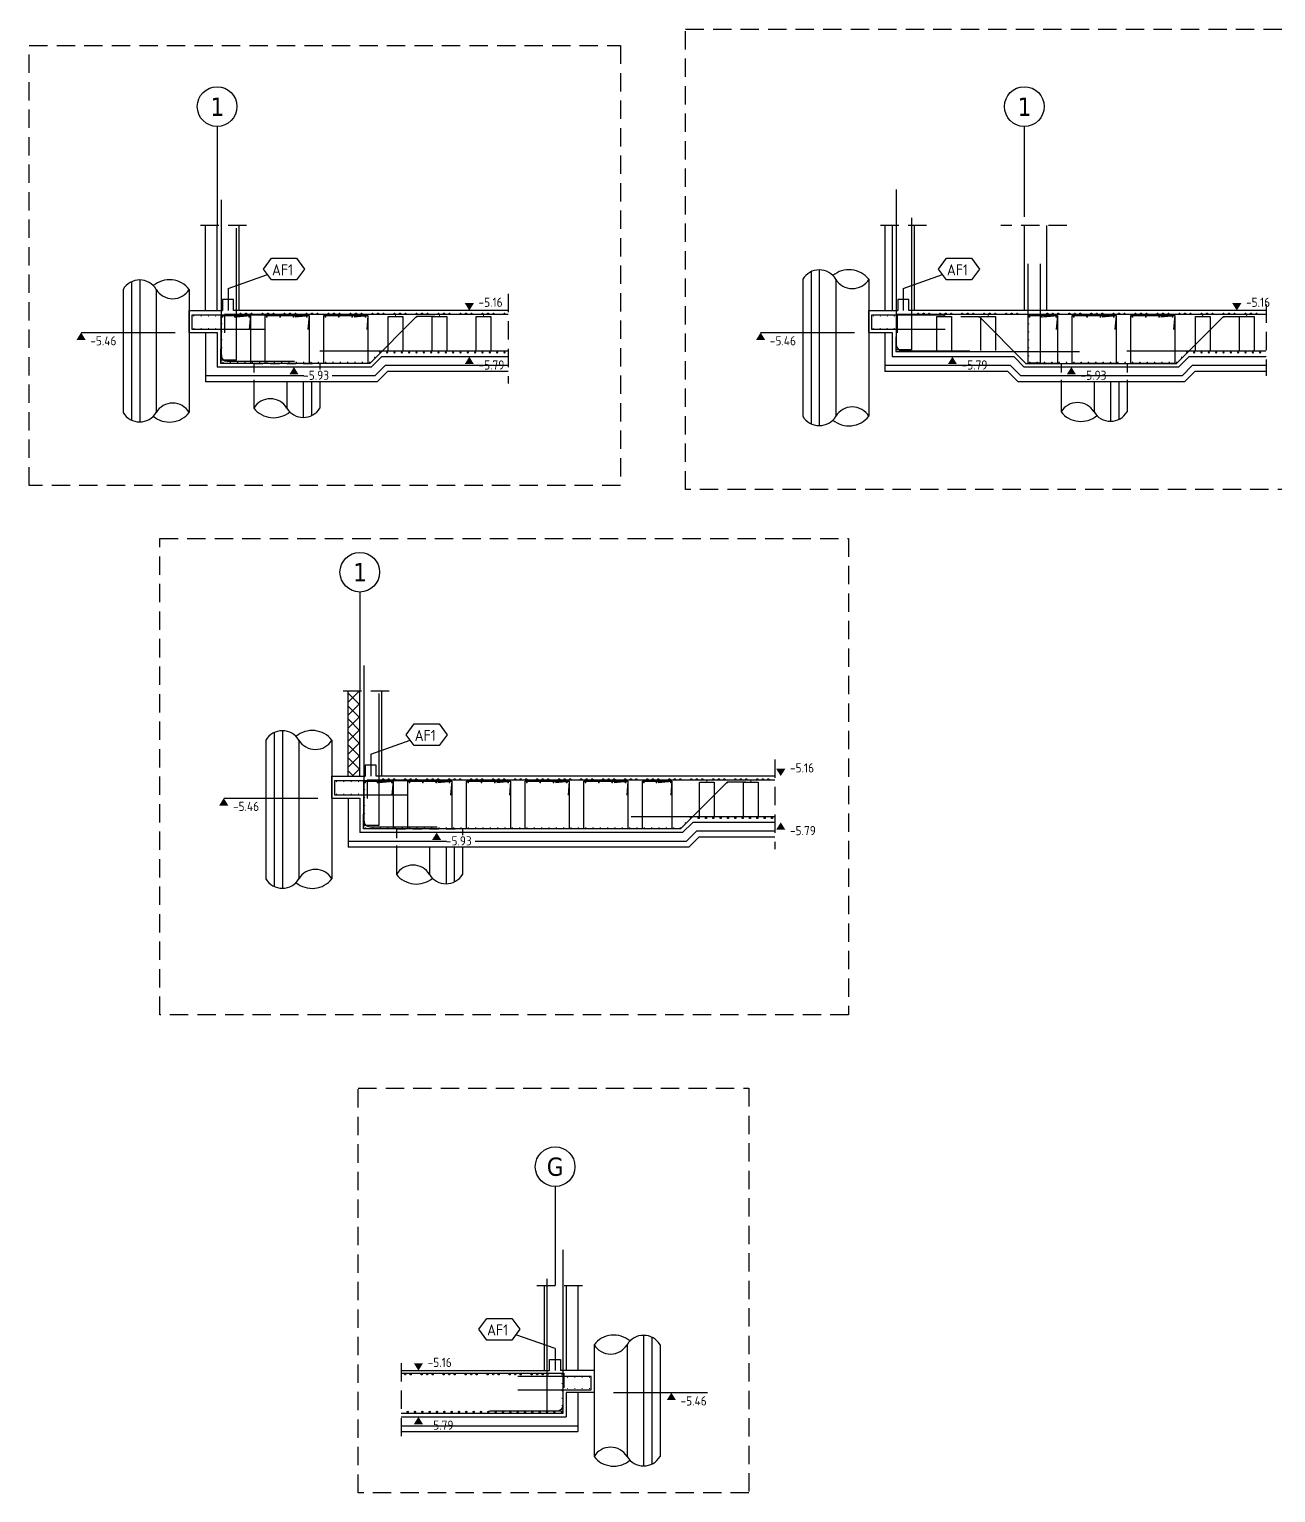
# Model space of a CAD drawing. Extents: x -21 to 93, y -36 to 68.
# Drawn here: x 28.12 to 45.11, y 47.57 to 67.52 of the extents above; entities that cross this region are included whole.
import ezdxf

# ---------------------------------------------------------------- set-up
doc = ezdxf.new("R2010")
doc.units = 0
doc.header["$LTSCALE"] = 0.5
for name, pattern in [('AUSGEZOGEN', [1000.01, 1000, 0.01]), ('DASHED', [0.75, 0.5, -0.25]), ('HIDDEN', [0.375, 0.25, -0.125]), ('STRICHLINIE', [0.75, 0.5, -0.25])]:
    doc.linetypes.add(name, pattern=pattern)
for name, color, linetype in [('ACHSEN', 7, 'Continuous'), ('AFB', 7, 'Continuous'), ('AFU', 7, 'Continuous'), ('BETON', 7, 'Continuous'), ('DETAIL', 7, 'Continuous'), ('HILFE', 7, 'Continuous'), ('koten', 7, 'Continuous'), ('RND', 7, 'Continuous'), ('SFP_Achsen', 7, 'Continuous'), ('SFP_Dämmung', 7, 'Continuous'), ('SFP_Hilfe', 7, 'Continuous'), ('Verbau', 7, 'Continuous')]:
    doc.layers.add(name, color=color, linetype=linetype)
doc.styles.add('helv', font='tahoma.ttf')
doc.styles.add('txt', font='isocp.shx')
doc.linetypes.add('AFU_50K', pattern='A,0.15,["/",Standard,S=0.2,R=0,X=-0.01,Y=-0.1],0.07,["/",Standard,S=0.2,R=0,X=-0.01,Y=-0.1],0.15', length=0.37)

# ---------------------------------------------------------------- blocks, each defined once
blk = doc.blocks.new('okrd_o')
at = {"layer": 'koten', "color": 7, "linetype": 'Continuous'}
blk.add_solid([(-0.125, 0.202), (0.125, 0.202), (0, 0)], dxfattribs=at)
at = {"layer": 'koten', "style": 'txt'}
blk.add_attdef('OKRD', (0.25, 0.1), '', height=0.25, dxfattribs=at)
blk = doc.blocks.new('okrd_u')
at = {"layer": 'koten', "color": 7, "linetype": 'Continuous'}
blk.add_solid([(-0.125, -0.202), (0.125, -0.202), (0, 0)], dxfattribs=at)
at = {"layer": 'koten', "style": 'txt'}
blk.add_attdef('OKRD', (0.25, -0.35), '', height=0.25, dxfattribs=at)

msp = doc.modelspace()

# ---------------------------------------------------------------- hatches: boundary and pattern name
at = {"layer": 'SFP_Dämmung', "linetype": 'AUSGEZOGEN'}
h = msp.add_hatch(dxfattribs=at)
h.set_pattern_fill('ANSI37', color=102, angle=-180, double=1)
h.set_pattern_definition([(225, (-105.53643, 609.95545), (0.088388348, -0.088388348), []), (315, (-105.53643, 609.95545), (0.088388348, 0.088388348), [])])
h.paths.add_polyline_path([(32.6233, 58.50243), (32.4633, 58.50243), (32.4633, 57.34243), (32.6233, 57.34243)])

# ---------------------------------------------------------------- linework, layer by layer
at = {"layer": 'ACHSEN', "color": 140, "linetype": 'AUSGEZOGEN'}
for p, q in [((30.67868, 66.20023), (30.67868, 64.85023)), ((41.68057, 66.20023), (41.68057, 64.96656)), ((32.6233, 59.85243), (32.6233, 58.50243)), ((35.28577, 51.74671), (35.28577, 50.39671))]:
    msp.add_line(p, q, dxfattribs=at)
at = {"layer": 'AFB', "color": 1, "linetype": 'AUSGEZOGEN'}
for points in [[(31.76067, 64.40262), (31.86911, 64.25478), (31.76067, 64.10695), (31.41905, 64.10695), (31.31061, 64.25478), (31.41905, 64.40262)], [(40.96255, 64.40262), (41.071, 64.25478), (40.96255, 64.10695), (40.62094, 64.10695), (40.51249, 64.25478), (40.62094, 64.40262)], [(33.70529, 58.05481), (33.81374, 57.90698), (33.70529, 57.75915), (33.36367, 57.75915), (33.25523, 57.90698), (33.36367, 58.05481)], [(34.6954, 49.9491), (34.80384, 49.80127), (34.6954, 49.65343), (34.35378, 49.65343), (34.24534, 49.80127), (34.35378, 49.9491)]]:
    msp.add_lwpolyline(points, close=True, dxfattribs=at)
at = {"layer": 'AFU', "color": 1, "linetype": 'AUSGEZOGEN'}
for p, q in [((30.82868, 63.99023), (30.82868, 63.69023)), ((40.03057, 63.99023), (40.03057, 63.69023)), ((32.7733, 57.64243), (32.7733, 57.34243)), ((35.28577, 49.53671), (35.28577, 49.23671))]:
    msp.add_line(p, q, dxfattribs=at)
at = {"layer": 'AFU', "color": 8, "linetype": 'AUSGEZOGEN'}
for p, q in [((30.67868, 63.69023), (30.75368, 63.69023)), ((30.90368, 63.84023), (30.75368, 63.84023)), ((30.75368, 63.84023), (30.75368, 63.69023)), ((30.90368, 63.69023), (30.90368, 63.84023)), ((30.97868, 63.69023), (30.90368, 63.69023)), ((39.88057, 63.69023), (39.95557, 63.69023)), ((40.10557, 63.84023), (39.95557, 63.84023)), ((39.95557, 63.84023), (39.95557, 63.69023)), ((40.10557, 63.69023), (40.10557, 63.84023)), ((40.18057, 63.69023), (40.10557, 63.69023)), ((32.8483, 57.49243), (32.6983, 57.49243)), ((32.6983, 57.49243), (32.6983, 57.34243)), ((32.8483, 57.34243), (32.8483, 57.49243)), ((32.6233, 57.34243), (32.6983, 57.34243)), ((32.9233, 57.34243), (32.8483, 57.34243)), ((35.21077, 49.23671), (35.21077, 49.38671)), ((35.21077, 49.38671), (35.36077, 49.38671)), ((35.36077, 49.38671), (35.36077, 49.23671)), ((35.13577, 49.23671), (35.21077, 49.23671)), ((35.43577, 49.23671), (35.36077, 49.23671))]:
    msp.add_line(p, q, dxfattribs=at)
at = {"layer": 'AFU', "color": 8, "linetype": 'AFU_50K'}
msp.add_line((41.98057, 63.69023), (41.68057, 63.69023), dxfattribs=at)
at = {"layer": 'BETON', "color": 6, "linetype": 'AUSGEZOGEN'}
for p, q in [((30.67868, 63.69023), (30.67868, 64.85023)), ((30.97868, 63.69023), (30.97868, 64.85023)), ((39.88057, 64.85023), (39.88057, 63.69023)), ((40.18057, 64.85023), (40.18057, 63.69023)), ((41.68057, 64.85023), (41.68057, 63.69023)), ((41.98057, 64.85023), (41.98057, 63.69023)), ((30.29868, 63.39023), (30.29868, 63.69023)), ((30.29868, 63.69023), (30.67868, 63.69023)), ((34.64402, 63.69023), (30.97868, 63.69023)), ((39.56057, 63.69023), (39.88057, 63.69023)), ((39.56057, 63.39023), (39.56057, 63.69023)), ((41.68057, 63.69023), (40.18057, 63.69023)), ((44.97804, 63.69023), (41.98057, 63.69023)), ((30.29868, 63.39023), (30.67868, 63.39023)), ((30.67868, 63.39023), (30.67868, 62.92023)), ((39.56057, 63.39023), (39.88057, 63.39023)), ((39.88057, 63.39023), (39.88057, 63.06023)), ((32.91868, 63.06023), (32.77868, 62.92023)), ((34.64402, 63.06023), (32.91868, 63.06023)), ((41.54057, 63.06023), (39.88057, 63.06023)), ((41.68057, 62.92023), (41.54057, 63.06023)), ((43.78056, 62.92023), (43.92056, 63.06023)), ((44.97804, 63.06023), (43.92056, 63.06023)), ((32.77868, 62.92023), (30.67868, 62.92023)), ((43.78056, 62.92023), (41.68057, 62.92023)), ((32.6233, 57.34243), (32.6233, 58.50243)), ((32.9233, 57.34243), (32.9233, 58.50243)), ((32.2433, 57.04243), (32.2433, 57.34243)), ((32.2433, 57.34243), (32.6233, 57.34243)), ((38.28074, 57.34243), (32.9233, 57.34243)), ((32.2433, 57.04243), (32.6233, 57.04243)), ((32.6233, 57.04243), (32.6233, 56.57243)), ((37.1633, 56.71243), (37.0233, 56.57243)), ((38.28074, 56.71243), (37.1633, 56.71243)), ((37.0233, 56.57243), (32.6233, 56.57243)), ((35.13577, 50.39671), (35.13577, 49.23671)), ((35.43577, 50.39671), (35.43577, 49.23671)), ((33.18578, 49.23671), (35.13577, 49.23671)), ((35.81577, 49.23671), (35.43577, 49.23671)), ((35.81577, 49.23671), (35.81577, 48.93671)), ((35.43577, 48.93671), (35.43577, 48.60671)), ((35.81577, 48.93671), (35.43577, 48.93671)), ((33.18578, 48.60671), (35.43577, 48.60671))]:
    msp.add_line(p, q, dxfattribs=at)
at = {"layer": 'DETAIL', "color": 102, "linetype": 'STRICHLINIE'}
for points in [[(37.06384, 61.25015), (37.06384, 67.52487), (46.50917, 67.52487), (46.50917, 61.25015)], [(28.11857, 61.30568), (28.11857, 67.30275), (36.17487, 67.30275), (36.17487, 61.30568)], [(29.89651, 54.08698), (29.89651, 60.58381), (39.28627, 60.58381), (39.28627, 54.08698)], [(32.6019, 47.57244), (32.6019, 53.08747), (37.92616, 53.08747), (37.92616, 47.57244)]]:
    msp.add_lwpolyline(points, close=True, dxfattribs=at)
at = {"layer": 'HILFE', "color": 102, "linetype": 'AUSGEZOGEN'}
for p, q in [((30.51868, 63.69023), (30.51868, 64.85023)), ((39.78057, 64.85023), (39.78057, 63.69023)), ((30.82868, 63.99023), (31.36483, 64.18087)), ((40.03057, 63.99023), (40.56671, 64.18087)), ((28.8246, 63.39023), (30.10498, 63.39023)), ((30.51868, 63.39023), (30.51868, 62.80023)), ((38.08649, 63.39023), (39.36687, 63.39023)), ((39.78057, 63.39023), (39.78057, 62.94023)), ((32.96838, 62.94023), (32.82838, 62.80023)), ((33.00152, 62.86023), (32.86152, 62.72023)), ((34.64402, 62.94023), (32.96838, 62.94023)), ((34.64402, 62.86023), (33.00152, 62.86023)), ((41.49086, 62.94023), (39.78057, 62.94023)), ((39.78057, 62.94023), (39.78057, 62.86023)), ((41.45772, 62.86023), (39.78057, 62.86023)), ((41.59772, 62.72023), (41.45772, 62.86023)), ((41.63086, 62.80023), (41.49086, 62.94023)), ((43.83027, 62.80023), (43.97027, 62.94023)), ((43.86341, 62.72023), (44.00341, 62.86023)), ((44.97804, 62.94023), (43.97027, 62.94023)), ((44.97804, 62.86023), (44.00341, 62.86023)), ((31.86026, 62.80023), (30.51868, 62.80023)), ((30.51868, 62.80023), (30.51868, 62.72023)), ((32.86152, 62.72023), (30.51868, 62.72023)), ((32.82838, 62.80023), (32.24895, 62.80023)), ((43.86341, 62.72023), (41.59772, 62.72023)), ((43.83027, 62.80023), (41.63086, 62.80023)), ((32.4633, 57.34243), (32.4633, 58.50243)), ((32.7733, 57.64243), (33.30945, 57.83306)), ((30.76923, 57.04243), (32.0496, 57.04243)), ((32.4633, 57.04243), (32.4633, 56.45243)), ((37.21301, 56.59243), (37.07301, 56.45243)), ((37.24614, 56.51243), (37.10614, 56.37243)), ((38.28074, 56.59243), (37.21301, 56.59243)), ((38.28074, 56.51243), (37.24614, 56.51243)), ((33.80489, 56.45243), (32.4633, 56.45243)), ((32.4633, 56.45243), (32.4633, 56.37243)), ((37.10614, 56.37243), (32.4633, 56.37243)), ((37.07301, 56.45243), (34.19357, 56.45243)), ((35.59577, 50.39671), (35.59577, 49.23671)), ((35.28577, 49.53671), (34.74962, 49.72735)), ((35.59577, 48.93671), (35.59577, 48.42671)), ((36.08269, 48.93671), (37.36307, 48.93671)), ((33.18578, 48.48671), (35.59577, 48.48671)), ((33.18578, 48.40671), (35.59577, 48.40671)), ((35.59577, 48.42671), (35.59577, 48.40671))]:
    msp.add_line(p, q, dxfattribs=at)
at = {"layer": 'RND', "color": 1, "linetype": 'AUSGEZOGEN'}
for points in [[(39.93557, 65.34016), (39.93557, 63.22016, 0.41421356), (40.01557, 63.14016), (40.93557, 63.14016)], [(30.73368, 65.20016), (30.73368, 63.08016, 0.41421356), (30.81368, 63.00016), (31.73368, 63.00016)], [(32.6783, 58.85235), (32.6783, 56.73235, 0.41421356), (32.7583, 56.65235), (33.6783, 56.65235)], [(35.39001, 50.88288), (35.39001, 48.76288, -0.41421356), (35.31001, 48.68288), (34.39001, 48.68288)]]:
    msp.add_lwpolyline(points, format="xyb", dxfattribs=at)
for points in [[(40.14057, 64.95485), (40.14057, 63.15485), (39.94057, 63.15485)], [(30.93868, 64.81485), (30.93868, 63.01485), (30.73868, 63.01485)], [(41.7301, 64.32537), (41.7301, 62.97537), (41.9001, 62.97537), (41.9001, 64.32537)], [(31.33868, 63.43023), (30.33868, 63.43023), (30.33868, 63.63023), (31.33868, 63.63023)], [(33.64508, 63.60663), (33.39508, 63.60663), (32.75868, 62.97023), (30.72868, 62.97023), (30.72868, 63.17023)], [(30.9444, 63.60367), (31.13368, 63.62023), (31.13368, 62.97023), (30.73368, 62.97023), (30.73368, 63.62023), (31.13368, 63.62023), (31.11712, 63.43095)], [(34.64402, 63.63523), (30.78124, 63.63523), (30.78124, 63.38523)], [(31.7444, 63.60367), (31.93368, 63.62023), (31.93368, 62.97023), (31.33368, 62.97023), (31.33368, 63.62023), (31.93368, 63.62023), (31.91712, 63.43095)], [(32.5444, 63.60367), (32.73368, 63.62023), (32.73368, 62.97023), (32.13368, 62.97023), (32.13368, 63.62023), (32.73368, 63.62023), (32.71712, 63.43095)], [(33.00966, 63.14985), (33.00966, 63.60985), (33.20966, 63.60985), (33.20966, 63.14985)], [(33.60966, 63.14985), (33.60966, 63.60985), (33.80966, 63.60985), (33.80966, 63.14985)], [(34.20966, 63.14985), (34.20966, 63.60985), (34.40966, 63.60985), (34.40966, 63.14985)], [(40.60057, 63.43023), (39.60057, 63.43023), (39.60057, 63.63023), (40.60057, 63.63023)], [(44.97804, 63.63523), (39.94591, 63.63523), (39.94591, 63.38523)], [(40.48902, 63.14985), (40.48902, 63.60985), (40.68902, 63.60985), (40.68902, 63.14985)], [(40.81488, 63.60663), (41.06488, 63.60663), (41.70128, 62.97023), (43.75674, 62.97023), (44.39314, 63.60663), (44.64314, 63.60663)], [(41.08902, 63.14985), (41.08902, 63.60985), (41.28902, 63.60985), (41.28902, 63.14985)], [(41.94247, 63.60367), (42.13174, 63.62023), (42.13174, 62.97023), (41.73174, 62.97023), (41.73174, 63.62023), (42.13174, 63.62023), (42.11518, 63.43095)], [(42.74247, 63.60367), (42.93174, 63.62023), (42.93174, 62.97023), (42.33174, 62.97023), (42.33174, 63.62023), (42.93174, 63.62023), (42.91518, 63.43095)], [(43.54247, 63.60367), (43.73174, 63.62023), (43.73174, 62.97023), (43.13174, 62.97023), (43.13174, 63.62023), (43.73174, 63.62023), (43.71518, 63.43095)], [(44.01155, 63.14985), (44.01155, 63.60985), (44.21155, 63.60985), (44.21155, 63.14985)], [(44.61155, 63.14985), (44.61155, 63.60985), (44.81155, 63.60985), (44.81155, 63.14985)], [(39.93057, 63.33021), (39.93057, 63.13021), (42.43057, 63.13021)], [(32.07868, 63.13917), (34.64402, 63.13917)], [(43.07674, 63.13917), (44.97422, 63.13917)], [(32.8833, 58.46705), (32.8833, 56.66705), (32.6833, 56.66705)], [(33.2833, 57.08243), (32.2833, 57.08243), (32.2833, 57.28243), (33.2833, 57.28243)], [(32.88903, 57.25587), (33.0783, 57.27243), (33.0783, 56.62243), (32.6783, 56.62243), (32.6783, 57.27243), (33.0783, 57.27243), (33.06174, 57.08315)], [(38.28074, 57.28743), (32.72587, 57.28743), (32.72587, 57.03743)], [(33.68903, 57.25587), (33.8783, 57.27243), (33.8783, 56.62243), (33.2783, 56.62243), (33.2783, 57.27243), (33.8783, 57.27243), (33.86174, 57.08315)], [(34.48903, 57.25587), (34.6783, 57.27243), (34.6783, 56.62243), (34.0783, 56.62243), (34.0783, 57.27243), (34.6783, 57.27243), (34.66174, 57.08315)], [(35.28903, 57.25587), (35.4783, 57.27243), (35.4783, 56.62243), (34.8783, 56.62243), (34.8783, 57.27243), (35.4783, 57.27243), (35.46174, 57.08315)], [(36.08903, 57.25587), (36.2783, 57.27243), (36.2783, 56.62243), (35.6783, 56.62243), (35.6783, 57.27243), (36.2783, 57.27243), (36.26174, 57.08315)], [(36.68903, 57.25587), (36.8783, 57.27243), (36.8783, 56.62243), (36.4783, 56.62243), (36.4783, 57.27243), (36.8783, 57.27243), (36.86174, 57.08315)], [(37.8797, 57.25882), (37.6297, 57.25882), (36.9933, 56.62243), (32.6733, 56.62243), (32.6733, 56.82243)], [(37.25428, 56.80205), (37.25428, 57.26205), (37.45428, 57.26205), (37.45428, 56.80205)], [(37.85428, 56.80205), (37.85428, 57.26205), (38.05428, 57.26205), (38.05428, 56.80205)], [(36.3233, 56.79137), (38.28074, 56.79137)], [(35.17215, 50.489), (35.17215, 48.689), (35.37215, 48.689)], [(33.18578, 49.20034), (35.40592, 49.20034), (35.40592, 49.00034)], [(33.18578, 48.65671), (35.39577, 48.65671), (35.39577, 49.19671), (35.18577, 49.19671)], [(34.77577, 48.97671), (35.77577, 48.97671), (35.77577, 49.15671), (34.77577, 49.15671)]]:
    msp.add_lwpolyline(points, dxfattribs=at)
at = {"layer": 'RND', "color": 7, "linetype": 'AUSGEZOGEN'}
for points, const_width in [([(30.35689, 63.61445, 1), (30.36389, 63.61445, 1)], 0.007), ([(30.35689, 63.44707, 1), (30.36389, 63.44707, 1)], 0.007), ([(30.45651, 63.61445, 1), (30.46351, 63.61445, 1)], 0.007), ([(30.45651, 63.44707, 1), (30.46351, 63.44707, 1)], 0.007), ([(30.55613, 63.61445, 1), (30.56313, 63.61445, 1)], 0.007), ([(30.55613, 63.44707, 1), (30.56313, 63.44707, 1)], 0.007), ([(30.65575, 63.61445, 1), (30.66275, 63.61445, 1)], 0.007), ([(30.65575, 63.44707, 1), (30.66275, 63.44707, 1)], 0.007), ([(30.74474, 63.51226, 1), (30.74474, 63.50426, 1)], 0.008), ([(30.74423, 63.60417, 1), (30.75673, 63.60417, 1)], 0.0125), ([(30.91554, 63.60417, 1), (30.92804, 63.60417, 1)], 0.0125), ([(31.1109, 63.60417, 1), (31.1234, 63.60417, 1)], 0.0125), ([(31.34906, 63.60417, 1), (31.36156, 63.60417, 1)], 0.0125), ([(31.53122, 63.60417, 1), (31.54372, 63.60417, 1)], 0.0125), ([(31.71338, 63.60417, 1), (31.72588, 63.60417, 1)], 0.0125), ([(31.89553, 63.60417, 1), (31.90803, 63.60417, 1)], 0.0125), ([(32.14906, 63.60417, 1), (32.16156, 63.60417, 1)], 0.0125), ([(32.33122, 63.60417, 1), (32.34372, 63.60417, 1)], 0.0125), ([(32.51338, 63.60417, 1), (32.52588, 63.60417, 1)], 0.0125), ([(32.69553, 63.60417, 1), (32.70803, 63.60417, 1)], 0.0125), ([(33.10566, 63.62117, 1), (33.11366, 63.62117, 1)], 0.008), ([(33.39631, 63.59798, 1), (33.40331, 63.59798, 1)], 0.007), ([(33.70566, 63.62117, 1), (33.71366, 63.62117, 1)], 0.008), ([(34.30566, 63.62117, 1), (34.31366, 63.62117, 1)], 0.008), ([(39.61877, 63.61445, 1), (39.62577, 63.61445, 1)], 0.007), ([(39.61877, 63.44707, 1), (39.62577, 63.44707, 1)], 0.007), ([(39.71401, 63.61445, 1), (39.72101, 63.61445, 1)], 0.007), ([(39.71401, 63.44707, 1), (39.72101, 63.44707, 1)], 0.007), ([(39.80925, 63.61445, 1), (39.81625, 63.61445, 1)], 0.007), ([(39.80925, 63.44707, 1), (39.81625, 63.44707, 1)], 0.007), ([(39.90449, 63.61445, 1), (39.91149, 63.61445, 1)], 0.007), ([(39.90449, 63.44707, 1), (39.91149, 63.44707, 1)], 0.007), ([(40.58502, 63.62117, 1), (40.59302, 63.62117, 1)], 0.008), ([(41.05651, 63.59798, 1), (41.06351, 63.59798, 1)], 0.007), ([(41.18502, 63.62117, 1), (41.19302, 63.62117, 1)], 0.008), ([(41.7428, 63.51226, 1), (41.7428, 63.50426, 1)], 0.008), ([(41.74229, 63.60417, 1), (41.75479, 63.60417, 1)], 0.0125), ([(41.91361, 63.60417, 1), (41.92611, 63.60417, 1)], 0.0125), ([(42.10896, 63.60417, 1), (42.12146, 63.60417, 1)], 0.0125), ([(42.34713, 63.60417, 1), (42.35963, 63.60417, 1)], 0.0125), ([(42.52928, 63.60417, 1), (42.54178, 63.60417, 1)], 0.0125), ([(42.71144, 63.60417, 1), (42.72394, 63.60417, 1)], 0.0125), ([(42.8936, 63.60417, 1), (42.9061, 63.60417, 1)], 0.0125), ([(43.14713, 63.60417, 1), (43.15963, 63.60417, 1)], 0.0125), ([(43.32928, 63.60417, 1), (43.34178, 63.60417, 1)], 0.0125), ([(43.51144, 63.60417, 1), (43.52394, 63.60417, 1)], 0.0125), ([(43.6936, 63.60417, 1), (43.7061, 63.60417, 1)], 0.0125), ([(44.10755, 63.62117, 1), (44.11555, 63.62117, 1)], 0.008), ([(44.39437, 63.59798, 1), (44.40137, 63.59798, 1)], 0.007), ([(44.70755, 63.62117, 1), (44.71555, 63.62117, 1)], 0.008), ([(30.74474, 63.40309, 1), (30.74474, 63.39509, 1)], 0.008), ([(30.74474, 63.29392, 1), (30.74474, 63.28592, 1)], 0.008), ([(41.7428, 63.40309, 1), (41.7428, 63.39509, 1)], 0.008), ([(41.7428, 63.29392, 1), (41.7428, 63.28592, 1)], 0.008), ([(30.74474, 63.18476, 1), (30.74474, 63.17676, 1)], 0.008), ([(30.74474, 63.07559, 1), (30.74474, 63.06759, 1)], 0.008), ([(32.82031, 63.05223, 1), (32.83031, 63.05223, 1)], 0.01), ([(32.89102, 63.12294, 1), (32.90102, 63.12294, 1)], 0.01), ([(33.00566, 63.14985, 1), (33.01366, 63.14985, 1)], 0.008), ([(33.20566, 63.14985, 1), (33.21366, 63.14985, 1)], 0.008), ([(33.60566, 63.14985, 1), (33.61366, 63.14985, 1)], 0.008), ([(33.80566, 63.14985, 1), (33.81366, 63.14985, 1)], 0.008), ([(34.20566, 63.14985, 1), (34.21366, 63.14985, 1)], 0.008), ([(34.40566, 63.14985, 1), (34.41366, 63.14985, 1)], 0.008), ([(40.48502, 63.14985, 1), (40.49302, 63.14985, 1)], 0.008), ([(40.68502, 63.14985, 1), (40.69302, 63.14985, 1)], 0.008), ([(41.08502, 63.14985, 1), (41.09302, 63.14985, 1)], 0.008), ([(41.28502, 63.14985, 1), (41.29302, 63.14985, 1)], 0.008), ([(41.7428, 63.18476, 1), (41.7428, 63.17676, 1)], 0.008), ([(41.7428, 63.07559, 1), (41.7428, 63.06759, 1)], 0.008), ([(43.81837, 63.05223, 1), (43.82837, 63.05223, 1)], 0.01), ([(43.88908, 63.12294, 1), (43.89908, 63.12294, 1)], 0.01), ([(44.00755, 63.14985, 1), (44.01555, 63.14985, 1)], 0.008), ([(44.20755, 63.14985, 1), (44.21555, 63.14985, 1)], 0.008), ([(44.60755, 63.14985, 1), (44.61555, 63.14985, 1)], 0.008), ([(44.80755, 63.14985, 1), (44.81555, 63.14985, 1)], 0.008), ([(30.75237, 62.98429, 1), (30.76237, 62.98429, 1)], 0.01), ([(30.85237, 62.98429, 1), (30.86237, 62.98429, 1)], 0.01), ([(30.95237, 62.98429, 1), (30.96237, 62.98429, 1)], 0.01), ([(31.05237, 62.98429, 1), (31.06237, 62.98429, 1)], 0.01), ([(31.15237, 62.98429, 1), (31.16237, 62.98429, 1)], 0.01), ([(31.25237, 62.98429, 1), (31.26237, 62.98429, 1)], 0.01), ([(31.35237, 62.98429, 1), (31.36237, 62.98429, 1)], 0.01), ([(31.45237, 62.98429, 1), (31.46237, 62.98429, 1)], 0.01), ([(31.55237, 62.98429, 1), (31.56237, 62.98429, 1)], 0.01), ([(31.65237, 62.98429, 1), (31.66237, 62.98429, 1)], 0.01), ([(31.75237, 62.98429, 1), (31.76237, 62.98429, 1)], 0.01), ([(31.85237, 62.98429, 1), (31.86237, 62.98429, 1)], 0.01), ([(31.95237, 62.98429, 1), (31.96237, 62.98429, 1)], 0.01), ([(32.05237, 62.98429, 1), (32.06237, 62.98429, 1)], 0.01), ([(32.15237, 62.98429, 1), (32.16237, 62.98429, 1)], 0.01), ([(32.25237, 62.98429, 1), (32.26237, 62.98429, 1)], 0.01), ([(32.35237, 62.98429, 1), (32.36237, 62.98429, 1)], 0.01), ([(32.45237, 62.98429, 1), (32.46237, 62.98429, 1)], 0.01), ([(32.55237, 62.98429, 1), (32.56237, 62.98429, 1)], 0.01), ([(32.65237, 62.98429, 1), (32.66237, 62.98429, 1)], 0.01), ([(32.75237, 62.98429, 1), (32.76237, 62.98429, 1)], 0.01), ([(41.75043, 62.98429, 1), (41.76043, 62.98429, 1)], 0.01), ([(41.85043, 62.98429, 1), (41.86043, 62.98429, 1)], 0.01), ([(41.95043, 62.98429, 1), (41.96043, 62.98429, 1)], 0.01), ([(42.05043, 62.98429, 1), (42.06043, 62.98429, 1)], 0.01), ([(42.15043, 62.98429, 1), (42.16043, 62.98429, 1)], 0.01), ([(42.25043, 62.98429, 1), (42.26043, 62.98429, 1)], 0.01), ([(42.35043, 62.98429, 1), (42.36043, 62.98429, 1)], 0.01), ([(42.45043, 62.98429, 1), (42.46043, 62.98429, 1)], 0.01), ([(42.55043, 62.98429, 1), (42.56043, 62.98429, 1)], 0.01), ([(42.65043, 62.98429, 1), (42.66043, 62.98429, 1)], 0.01), ([(42.75043, 62.98429, 1), (42.76043, 62.98429, 1)], 0.01), ([(42.85043, 62.98429, 1), (42.86043, 62.98429, 1)], 0.01), ([(42.95043, 62.98429, 1), (42.96043, 62.98429, 1)], 0.01), ([(43.05043, 62.98429, 1), (43.06043, 62.98429, 1)], 0.01), ([(43.15043, 62.98429, 1), (43.16043, 62.98429, 1)], 0.01), ([(43.25043, 62.98429, 1), (43.26043, 62.98429, 1)], 0.01), ([(43.35043, 62.98429, 1), (43.36043, 62.98429, 1)], 0.01), ([(43.45043, 62.98429, 1), (43.46043, 62.98429, 1)], 0.01), ([(43.55043, 62.98429, 1), (43.56043, 62.98429, 1)], 0.01), ([(43.65043, 62.98429, 1), (43.66043, 62.98429, 1)], 0.01), ([(43.75043, 62.98429, 1), (43.76043, 62.98429, 1)], 0.01), ([(32.30151, 57.26664, 1), (32.30851, 57.26664, 1)], 0.007), ([(32.40113, 57.26664, 1), (32.40813, 57.26664, 1)], 0.007), ([(32.50075, 57.26664, 1), (32.50775, 57.26664, 1)], 0.007), ([(32.60038, 57.26664, 1), (32.60738, 57.26664, 1)], 0.007), ([(32.68885, 57.25636, 1), (32.70135, 57.25636, 1)], 0.0125), ([(32.86017, 57.25636, 1), (32.87267, 57.25636, 1)], 0.0125), ([(33.05552, 57.25636, 1), (33.06802, 57.25636, 1)], 0.0125), ([(33.29369, 57.25636, 1), (33.30619, 57.25636, 1)], 0.0125), ([(33.47585, 57.25636, 1), (33.48835, 57.25636, 1)], 0.0125), ([(33.658, 57.25636, 1), (33.6705, 57.25636, 1)], 0.0125), ([(33.84016, 57.25636, 1), (33.85266, 57.25636, 1)], 0.0125), ([(34.09369, 57.25636, 1), (34.10619, 57.25636, 1)], 0.0125), ([(34.27585, 57.25636, 1), (34.28835, 57.25636, 1)], 0.0125), ([(34.458, 57.25636, 1), (34.4705, 57.25636, 1)], 0.0125), ([(34.64016, 57.25636, 1), (34.65266, 57.25636, 1)], 0.0125), ([(34.89369, 57.25636, 1), (34.90619, 57.25636, 1)], 0.0125), ([(35.07585, 57.25636, 1), (35.08835, 57.25636, 1)], 0.0125), ([(35.258, 57.25636, 1), (35.2705, 57.25636, 1)], 0.0125), ([(35.44016, 57.25636, 1), (35.45266, 57.25636, 1)], 0.0125), ([(35.69369, 57.25636, 1), (35.70619, 57.25636, 1)], 0.0125), ([(35.87585, 57.25636, 1), (35.88835, 57.25636, 1)], 0.0125), ([(36.058, 57.25636, 1), (36.0705, 57.25636, 1)], 0.0125), ([(36.24016, 57.25636, 1), (36.25266, 57.25636, 1)], 0.0125), ([(36.48885, 57.25636, 1), (36.50135, 57.25636, 1)], 0.0125), ([(36.66017, 57.25636, 1), (36.67267, 57.25636, 1)], 0.0125), ([(36.85552, 57.25636, 1), (36.86802, 57.25636, 1)], 0.0125), ([(37.35028, 57.27337, 1), (37.35828, 57.27337, 1)], 0.008), ([(37.95028, 57.27337, 1), (37.95828, 57.27337, 1)], 0.008), ([(32.30151, 57.09926, 1), (32.30851, 57.09926, 1)], 0.007), ([(32.40113, 57.09926, 1), (32.40813, 57.09926, 1)], 0.007), ([(32.50075, 57.09926, 1), (32.50775, 57.09926, 1)], 0.007), ([(32.60038, 57.09926, 1), (32.60738, 57.09926, 1)], 0.007), ([(32.68937, 57.16446, 1), (32.68937, 57.15646, 1)], 0.008), ([(37.63093, 57.25017, 1), (37.63793, 57.25017, 1)], 0.007), ([(32.68937, 57.05529, 1), (32.68937, 57.04729, 1)], 0.008), ([(32.68937, 56.94612, 1), (32.68937, 56.93812, 1)], 0.008), ([(32.68937, 56.83695, 1), (32.68937, 56.82895, 1)], 0.008), ([(32.68937, 56.72779, 1), (32.68937, 56.71979, 1)], 0.008), ([(37.05493, 56.70443, 1), (37.06493, 56.70443, 1)], 0.01), ([(37.12565, 56.77514, 1), (37.13565, 56.77514, 1)], 0.01), ([(37.25028, 56.80205, 1), (37.25828, 56.80205, 1)], 0.008), ([(37.45028, 56.80205, 1), (37.45828, 56.80205, 1)], 0.008), ([(37.85028, 56.80205, 1), (37.85828, 56.80205, 1)], 0.008), ([(38.05028, 56.80205, 1), (38.05828, 56.80205, 1)], 0.008), ([(32.697, 56.63649, 1), (32.707, 56.63649, 1)], 0.01), ([(32.797, 56.63649, 1), (32.807, 56.63649, 1)], 0.01), ([(32.897, 56.63649, 1), (32.907, 56.63649, 1)], 0.01), ([(32.997, 56.63649, 1), (33.007, 56.63649, 1)], 0.01), ([(33.097, 56.63649, 1), (33.107, 56.63649, 1)], 0.01), ([(33.197, 56.63649, 1), (33.207, 56.63649, 1)], 0.01), ([(33.297, 56.63649, 1), (33.307, 56.63649, 1)], 0.01), ([(33.397, 56.63649, 1), (33.407, 56.63649, 1)], 0.01), ([(33.497, 56.63649, 1), (33.507, 56.63649, 1)], 0.01), ([(33.597, 56.63649, 1), (33.607, 56.63649, 1)], 0.01), ([(33.697, 56.63649, 1), (33.707, 56.63649, 1)], 0.01), ([(33.797, 56.63649, 1), (33.807, 56.63649, 1)], 0.01), ([(33.897, 56.63649, 1), (33.907, 56.63649, 1)], 0.01), ([(33.997, 56.63649, 1), (34.007, 56.63649, 1)], 0.01), ([(34.097, 56.63649, 1), (34.107, 56.63649, 1)], 0.01), ([(34.197, 56.63649, 1), (34.207, 56.63649, 1)], 0.01), ([(34.297, 56.63649, 1), (34.307, 56.63649, 1)], 0.01), ([(34.397, 56.63649, 1), (34.407, 56.63649, 1)], 0.01), ([(34.497, 56.63649, 1), (34.507, 56.63649, 1)], 0.01), ([(34.597, 56.63649, 1), (34.607, 56.63649, 1)], 0.01), ([(34.697, 56.63649, 1), (34.707, 56.63649, 1)], 0.01), ([(34.797, 56.63649, 1), (34.807, 56.63649, 1)], 0.01), ([(34.897, 56.63649, 1), (34.907, 56.63649, 1)], 0.01), ([(34.997, 56.63649, 1), (35.007, 56.63649, 1)], 0.01), ([(35.097, 56.63649, 1), (35.107, 56.63649, 1)], 0.01), ([(35.197, 56.63649, 1), (35.207, 56.63649, 1)], 0.01), ([(35.297, 56.63649, 1), (35.307, 56.63649, 1)], 0.01), ([(35.397, 56.63649, 1), (35.407, 56.63649, 1)], 0.01), ([(35.497, 56.63649, 1), (35.507, 56.63649, 1)], 0.01), ([(35.597, 56.63649, 1), (35.607, 56.63649, 1)], 0.01), ([(35.697, 56.63649, 1), (35.707, 56.63649, 1)], 0.01), ([(35.797, 56.63649, 1), (35.807, 56.63649, 1)], 0.01), ([(35.897, 56.63649, 1), (35.907, 56.63649, 1)], 0.01), ([(35.997, 56.63649, 1), (36.007, 56.63649, 1)], 0.01), ([(36.097, 56.63649, 1), (36.107, 56.63649, 1)], 0.01), ([(36.197, 56.63649, 1), (36.207, 56.63649, 1)], 0.01), ([(36.297, 56.63649, 1), (36.307, 56.63649, 1)], 0.01), ([(36.397, 56.63649, 1), (36.407, 56.63649, 1)], 0.01), ([(36.497, 56.63649, 1), (36.507, 56.63649, 1)], 0.01), ([(36.597, 56.63649, 1), (36.607, 56.63649, 1)], 0.01), ([(36.697, 56.63649, 1), (36.707, 56.63649, 1)], 0.01), ([(36.797, 56.63649, 1), (36.807, 56.63649, 1)], 0.01), ([(36.897, 56.63649, 1), (36.907, 56.63649, 1)], 0.01), ([(36.987, 56.63649, 1), (36.997, 56.63649, 1)], 0.01), ([(35.18716, 49.18148, 1), (35.19516, 49.18148, 1)], 0.008), ([(35.37184, 49.18148, 1), (35.37984, 49.18148, 1)], 0.008), ([(35.4587, 49.14182, -1), (35.4517, 49.14182, -1)], 0.007), ([(35.55832, 49.14182, -1), (35.55132, 49.14182, -1)], 0.007), ([(35.65794, 49.14182, -1), (35.65094, 49.14182, -1)], 0.007), ([(35.75756, 49.14182, -1), (35.75056, 49.14182, -1)], 0.007), ([(35.37568, 49.06192, 1), (35.38268, 49.06192, 1)], 0.007), ([(35.37568, 48.96192, 1), (35.38268, 48.96192, 1)], 0.007), ([(35.4587, 48.99355, -1), (35.4517, 48.99355, -1)], 0.007), ([(35.55832, 48.99355, -1), (35.55132, 48.99355, -1)], 0.007), ([(35.65794, 48.99355, -1), (35.65094, 48.99355, -1)], 0.007), ([(35.75756, 48.99355, -1), (35.75056, 48.99355, -1)], 0.007), ([(35.37568, 48.86192, 1), (35.38268, 48.86192, 1)], 0.007), ([(35.37568, 48.76192, 1), (35.38268, 48.76192, 1)], 0.007)]:
    msp.add_lwpolyline(points, format="xyb", close=True, dxfattribs=dict(at, const_width=const_width))
for centre in [(30.99669, 63.64723), (31.14669, 63.64723), (31.29669, 63.64723), (31.44669, 63.64723), (31.59669, 63.64723), (31.74669, 63.64723), (31.89669, 63.64723), (32.04669, 63.64723), (32.19669, 63.64723), (32.34669, 63.64723), (32.49669, 63.64723), (32.64669, 63.64723), (32.79669, 63.64723), (32.94669, 63.64723), (33.09669, 63.64723), (33.24669, 63.64723), (33.39669, 63.64723), (33.54669, 63.64723), (33.69669, 63.64723), (33.84669, 63.64723), (33.99669, 63.64723), (34.14669, 63.64723), (34.29669, 63.64723), (34.44669, 63.64723), (34.59669, 63.64723), (40.23284, 63.64723), (40.38284, 63.64723), (40.53284, 63.64723), (40.68284, 63.64723), (40.83284, 63.64723), (40.98284, 63.64723), (41.13284, 63.64723), (41.28284, 63.64723), (41.43284, 63.64723), (41.58284, 63.64723), (41.99475, 63.64723), (42.14475, 63.64723), (42.29475, 63.64723), (42.44475, 63.64723), (42.59475, 63.64723), (42.74475, 63.64723), (42.89475, 63.64723), (43.04475, 63.64723), (43.19475, 63.64723), (43.34475, 63.64723), (43.49475, 63.64723), (43.64475, 63.64723), (43.79475, 63.64723), (43.94475, 63.64723), (44.09475, 63.64723), (44.24475, 63.64723), (44.39475, 63.64723), (44.54475, 63.64723), (44.69475, 63.64723), (44.84475, 63.64723), (32.99643, 63.1185), (33.09643, 63.1185), (33.19643, 63.1185), (33.29643, 63.1185), (33.39643, 63.1185), (33.49643, 63.1185), (33.59643, 63.1185), (33.69643, 63.1185), (33.79643, 63.1185), (33.89643, 63.1185), (33.99643, 63.1185), (34.09643, 63.1185), (34.19643, 63.1185), (34.29643, 63.1185), (34.39643, 63.1185), (34.49643, 63.1185), (34.59643, 63.1185), (43.99449, 63.1185), (44.09449, 63.1185), (44.19449, 63.1185), (44.29449, 63.1185), (44.39449, 63.1185), (44.49449, 63.1185), (44.59449, 63.1185), (44.69449, 63.1185), (44.79449, 63.1185), (44.89449, 63.1185), (32.94131, 57.29943), (33.09131, 57.29943), (33.24131, 57.29943), (33.39131, 57.29943), (33.54131, 57.29943), (33.69131, 57.29943), (33.84131, 57.29943), (33.99131, 57.29943), (34.14131, 57.29943), (34.29131, 57.29943), (34.44131, 57.29943), (34.59131, 57.29943), (34.74131, 57.29943), (34.89131, 57.29943), (35.04131, 57.29943), (35.19131, 57.29943), (35.34131, 57.29943), (35.49131, 57.29943), (35.64131, 57.29943), (35.79131, 57.29943), (35.94131, 57.29943), (36.09131, 57.29943), (36.24131, 57.29943), (36.39131, 57.29943), (36.54131, 57.29943), (36.69131, 57.29943), (36.84131, 57.29943), (36.99131, 57.29943), (37.14131, 57.29943), (37.29131, 57.29943), (37.44131, 57.29943), (37.59131, 57.29943), (37.74131, 57.29943), (37.89131, 57.29943), (38.04131, 57.29943), (38.19131, 57.29943), (37.24105, 56.77069), (37.34105, 56.77069), (37.44105, 56.77069), (37.54105, 56.77069), (37.64105, 56.77069), (37.74105, 56.77069), (37.84105, 56.77069), (37.94105, 56.77069), (38.04105, 56.77069), (38.14105, 56.77069), (38.24105, 56.77069), (33.31663, 49.18724), (33.46663, 49.18724), (33.61663, 49.18724), (33.76663, 49.18724), (33.91663, 49.18724), (34.06663, 49.18724), (34.21663, 49.18724), (34.36663, 49.18724), (34.51663, 49.18724), (34.66663, 49.18724), (34.81663, 49.18724), (34.96663, 49.18724), (35.11663, 49.18724), (33.27584, 48.67485), (33.37584, 48.67485), (33.47584, 48.67485), (33.57584, 48.67485), (33.67584, 48.67485), (33.77584, 48.67485), (33.87584, 48.67485), (33.97584, 48.67485), (34.07584, 48.67485), (34.17584, 48.67485), (34.27584, 48.67485), (34.37584, 48.67485), (34.47584, 48.67485), (34.57584, 48.67485), (34.67584, 48.67485), (34.77584, 48.67485), (34.87584, 48.67485), (34.97584, 48.67485), (35.07584, 48.67485), (35.17584, 48.67485), (35.27584, 48.67485), (35.37584, 48.67485)]:
    msp.add_circle(centre, 0.008, dxfattribs=at)
at = {"layer": 'RND', "color": 102, "linetype": 'AUSGEZOGEN'}
for centre in [(31.07169, 63.64723), (31.37169, 63.64723), (31.67169, 63.64723), (31.97169, 63.64723), (32.27169, 63.64723), (32.57169, 63.64723), (32.87169, 63.64723), (33.17169, 63.64723), (33.47169, 63.64723), (33.77169, 63.64723), (34.07169, 63.64723), (34.37169, 63.64723), (40.30784, 63.64723), (40.60784, 63.64723), (40.90784, 63.64723), (41.20784, 63.64723), (41.50784, 63.64723), (42.06975, 63.64723), (42.36975, 63.64723), (42.66975, 63.64723), (42.96975, 63.64723), (43.26975, 63.64723), (43.56975, 63.64723), (43.86975, 63.64723), (44.16975, 63.64723), (44.46975, 63.64723), (44.76975, 63.64723), (33.01631, 57.29943), (33.31631, 57.29943), (33.61631, 57.29943), (33.91631, 57.29943), (34.21631, 57.29943), (34.51631, 57.29943), (34.81631, 57.29943), (35.11631, 57.29943), (35.41631, 57.29943), (35.71631, 57.29943), (36.01631, 57.29943), (36.31631, 57.29943), (36.61631, 57.29943), (36.91631, 57.29943), (37.21631, 57.29943), (37.51631, 57.29943), (37.81631, 57.29943), (38.11631, 57.29943), (33.24163, 49.18724), (33.54163, 49.18724), (33.84163, 49.18724), (34.14163, 49.18724), (34.44163, 49.18724), (34.74163, 49.18724), (35.04163, 49.18724)]:
    msp.add_circle(centre, 0.008, dxfattribs=at)
at = {"layer": 'SFP_Achsen', "color": 7, "linetype": 'AUSGEZOGEN'}
for centre in [(30.67868, 66.47071), (41.68057, 66.47071), (32.6233, 60.1229), (35.28577, 52.01719)]:
    msp.add_circle(centre, 0.27048, dxfattribs=at)
at = {"layer": 'SFP_Hilfe', "color": 102, "linetype": 'DASHED'}
for p, q in [((31.07868, 64.85023), (30.40234, 64.85023)), ((40.34552, 64.85023), (39.71339, 64.85023)), ((42.26169, 64.85023), (41.36227, 64.85023)), ((34.64402, 63.91849), (34.64402, 62.69428)), ((44.97804, 63.7734), (44.97804, 62.8017)), ((33.0233, 58.50243), (32.35455, 58.50243)), ((38.28074, 57.57069), (38.28074, 56.34648)), ((35.03577, 50.39671), (35.72564, 50.39671)), ((33.18578, 49.33968), (33.18578, 48.34469))]:
    msp.add_line(p, q, dxfattribs=at)
at = {"layer": 'Verbau', "color": 171}
for p, q in [((29.51118, 64.08144, 0.00127), (29.51118, 62.19748, -0.03292)), ((29.62368, 64.10681, 0.00196), (29.62368, 62.17211, -0.04108)), ((38.66057, 64.1165), (38.66057, 62.24862)), ((38.77307, 64.21878, 0.00006), (38.77307, 62.14634, -0.03292)), ((38.88557, 64.24415, 0.00044), (38.88557, 62.12097, -0.04108)), ((39.11057, 64.1165), (39.11057, 62.24862)), ((39.56057, 64.1165), (39.56057, 62.24862)), ((29.39868, 63.97916), (29.39868, 62.29976)), ((29.84868, 63.97916), (29.84868, 62.29976)), ((30.29868, 63.97916), (30.29868, 62.29976)), ((31.17868, 62.72023), (31.17868, 62.35976)), ((31.62868, 62.72023), (31.62868, 62.35976)), ((31.85368, 62.72023), (31.85368, 62.23211, -0.04108)), ((31.96618, 62.72023), (31.96618, 62.25748, -0.03292)), ((32.07868, 62.72023), (32.07868, 62.35976)), ((42.18057, 62.72023), (42.18057, 62.30862)), ((42.63057, 62.72023), (42.63057, 62.30862)), ((42.85557, 62.72023), (42.85557, 62.18097, -0.04108)), ((42.96807, 62.72023), (42.96807, 62.20634, -0.03292)), ((43.08057, 62.72023), (43.08057, 62.30862)), ((31.4558, 57.93595, 0.00106), (31.4558, 55.83972, -0.03292)), ((31.5683, 57.96132, 0.00164), (31.5683, 55.81435, -0.04108)), ((31.3433, 57.83367), (31.3433, 55.942)), ((31.7933, 57.83367), (31.7933, 55.942)), ((32.2433, 57.83367), (32.2433, 55.942)), ((33.1233, 56.37243), (33.1233, 56.002)), ((33.5733, 56.37243), (33.5733, 56.002)), ((33.7983, 56.37243), (33.7983, 55.87435, -0.04108)), ((33.9108, 56.37243), (33.9108, 55.89972, -0.03292)), ((34.0233, 56.37243), (34.0233, 56.002)), ((36.49077, 49.71808, 0.00164), (36.49077, 47.93784, -0.04108)), ((36.60327, 49.69272, 0.00106), (36.60327, 47.96321, -0.03292)), ((35.81577, 49.59044), (35.81577, 48.06549)), ((36.26577, 49.59044), (36.26577, 48.06549)), ((36.71577, 49.59044), (36.71577, 48.06549))]:
    msp.add_line(p, q, dxfattribs=at)
at = {"layer": 'Verbau', "color": 171, "linetype": 'HIDDEN'}
for p, q in [((31.17868, 62.97023), (31.17868, 62.72023)), ((31.17868, 62.97023), (32.07868, 62.97023)), ((32.07868, 62.97023), (32.07868, 62.88708)), ((42.18057, 62.97023), (42.18057, 62.72023)), ((42.18057, 62.97023), (43.08057, 62.97023)), ((43.08057, 62.97023), (43.08057, 62.72023)), ((32.07868, 62.67685), (32.07868, 62.66023)), ((33.1233, 56.62243), (33.1233, 56.37243)), ((33.1233, 56.62243), (34.0233, 56.62243)), ((34.0233, 56.62243), (34.0233, 56.53928)), ((34.0233, 56.32905), (34.0233, 56.31243))]:
    msp.add_line(p, q, dxfattribs=at)
at = {"layer": 'Verbau', "color": 171}
for centre, radius, start, end in [((39.29095, 63.90338), 0.34368, 38.324366, 129.81071), ((29.62368, 63.84469), 0.26212, 30.864818, 149.135182), ((30.02906, 63.76604), 0.34368, 38.324366, 129.81071), ((38.88557, 63.98203), 0.26212, 30.864818, 149.135182), ((39.33557, 64.25097), 0.26212, 210.864818, 329.135182), ((30.07368, 64.11363), 0.26212, 210.864818, 329.135182), ((31.40368, 62.22528), 0.26212, 30.864818, 149.135182), ((29.62368, 62.43423), 0.26212, 210.864818, 329.135182), ((30.02906, 62.51287), 0.34368, 230.18929, 321.675634), ((30.07368, 62.16528), 0.26212, 30.864818, 149.135182), ((31.4483, 62.57287), 0.34368, 218.324366, 309.81071), ((31.85368, 62.49423), 0.26212, 210.864818, 329.135182), ((39.33557, 62.11415), 0.26212, 30.864818, 149.135182), ((42.40557, 62.17415), 0.26212, 30.864818, 149.135182), ((42.45019, 62.52174), 0.34368, 218.324366, 309.81071), ((42.85557, 62.44309), 0.26212, 210.864818, 329.135182), ((38.88557, 62.38309), 0.26212, 210.864818, 329.135182), ((39.29095, 62.46174), 0.34368, 230.18929, 321.675634), ((31.5683, 57.6992), 0.26212, 30.864818, 149.135182), ((31.97369, 57.62055), 0.34368, 38.324366, 129.81071), ((32.0183, 57.96814), 0.26212, 210.864818, 329.135182), ((32.0183, 55.80753), 0.26212, 30.864818, 149.135182), ((33.3483, 55.86753), 0.26212, 30.864818, 149.135182), ((31.5683, 56.07647), 0.26212, 210.864818, 329.135182), ((31.97369, 56.15512), 0.34368, 230.18929, 321.675634), ((33.39292, 56.21512), 0.34368, 218.324366, 309.81071), ((33.7983, 56.13647), 0.26212, 210.864818, 329.135182), ((36.08539, 49.37732), 0.34368, 50.18929, 141.675634), ((36.49077, 49.45596), 0.26212, 30.864818, 149.135182), ((36.04077, 49.72491), 0.26212, 210.864818, 329.135182), ((36.04077, 47.93101), 0.26212, 30.864818, 149.135182), ((36.08539, 48.2786), 0.34368, 218.324366, 309.81071), ((36.49077, 48.19996), 0.26212, 210.864818, 329.135182)]:
    msp.add_arc(centre, radius, start, end, dxfattribs=at)

# ---------------------------------------------------------------- block references
at = {"layer": 'koten', "color": 7, "linetype": 'DASHED', "xscale": 0.5, "yscale": 0.5, "zscale": 0.5}
for p in [(34.11627, 63.69023), (38.36089, 57.34243), (33.42263, 49.23671)]:
    msp.add_blockref('okrd_o', p, dxfattribs=at).add_auto_attribs({'OKRD': '-5.16'})
at = {"layer": 'koten', "color": 7, "linetype": 'AUSGEZOGEN', "xscale": 0.5, "yscale": 0.5, "zscale": 0.5}
for name, p, values in [('okrd_o', (44.57657, 63.69023), {'OKRD': '-5.16'}), ('okrd_u', (28.8246, 63.39023), {'OKRD': '-5.46'}), ('okrd_u', (38.08649, 63.39023), {'OKRD': '-5.46'}), ('okrd_u', (34.11627, 63.06023), {'OKRD': '-5.79'}), ('okrd_u', (40.70047, 63.06023), {'OKRD': '-5.79'}), ('okrd_u', (31.72602, 62.92023), {'OKRD': '-5.93'}), ('okrd_u', (42.32183, 62.92023), {'OKRD': '-5.93'}), ('okrd_u', (30.76922, 57.04243), {'OKRD': '-5.46'}), ('okrd_u', (38.36089, 56.71243), {'OKRD': '-5.79'}), ('okrd_u', (33.67064, 56.57243), {'OKRD': '-5.93'}), ('okrd_u', (36.86975, 48.93671), {'OKRD': '-5.46'}), ('okrd_u', (33.42263, 48.60671), {'OKRD': '-5.79'})]:
    msp.add_blockref(name, p, dxfattribs=at).add_auto_attribs(values)

# ---------------------------------------------------------------- texts
at = {"layer": 'AFB', "color": 7, "linetype": 'AUSGEZOGEN', "style": 'txt'}
for p in [(31.42707, 64.17001), (40.62567, 64.17001), (33.3717, 57.8222), (34.35857, 49.71649)]:
    msp.add_text('AF1', height=0.15, dxfattribs=at).set_placement(p)
at = {"layer": 'SFP_Achsen', "color": 6, "linetype": 'AUSGEZOGEN', "style": 'helv'}
for s, p in [('1', (30.58807, 66.3445)), ('1', (41.58995, 66.3445)), ('1', (32.53269, 59.9967)), ('G', (35.17172, 51.89281))]:
    msp.add_text(s, height=0.25, dxfattribs=at).set_placement(p)

doc.saveas('drawing.dxf')
